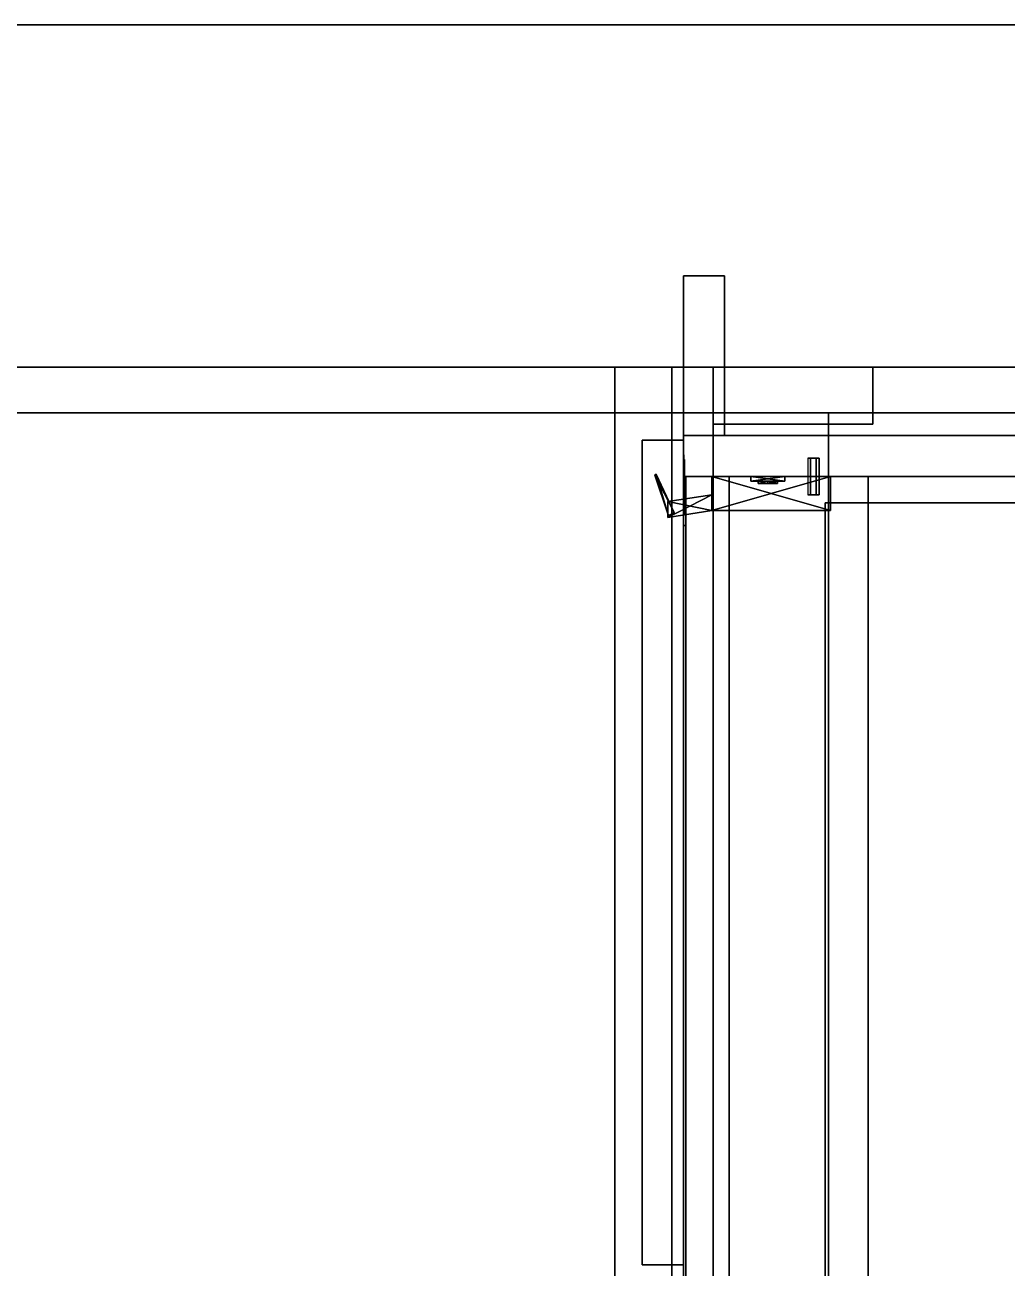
# Model space of a CAD drawing. Extents: x -150 to 6983, y -150 to 6527.
# Drawn here: x 5905 to 6336, y 5982 to 6527 of the extents above; entities that cross this region are included whole.
import ezdxf

# ---------------------------------------------------------------- set-up
doc = ezdxf.new("R2010")
doc.units = 0
for name, color, linetype in [('LAYER0', 7, 'CONTINUOUS'), ('LAYER130', 7, 'CONTINUOUS'), ('LAYER139', 45, 'CONTINUOUS'), ('LAYER142', 7, 'CONTINUOUS'), ('LAYER144', 7, 'CONTINUOUS'), ('LAYER145', 254, 'CONTINUOUS'), ('LAYER154', 28, 'CONTINUOUS'), ('LAYER155', 253, 'CONTINUOUS'), ('LAYER156', 45, 'CONTINUOUS'), ('LAYER157', 28, 'CONTINUOUS'), ('LAYER158', 253, 'CONTINUOUS'), ('LAYER159', 45, 'CONTINUOUS'), ('LAYER166', 7, 'CONTINUOUS'), ('LAYER167', 7, 'CONTINUOUS'), ('LAYER168', 19, 'CONTINUOUS'), ('LAYER169', 19, 'CONTINUOUS'), ('LAYER170', 28, 'CONTINUOUS'), ('LAYER171', 7, 'CONTINUOUS'), ('LAYER177', 45, 'CONTINUOUS')]:
    doc.layers.add(name, color=color, linetype=linetype)

msp = doc.modelspace()

# ---------------------------------------------------------------- linework, layer by layer
at = {"layer": 'LAYER0', "invisible_edges": 1}
for points in [[(6983, 6527, -5), (-150, -150, -5), (-150, 6527, -5), (6983, 6527, -5)], [(-150, -150, -5), (6983, 6527, -5), (6983, -150, -5), (-150, -150, -5)], [(-150, 6527), (6983, 6527, -5), (-150, 6527, -5), (-150, 6527)], [(6983, 6527, -5), (-150, 6527), (6983, 6527), (6983, 6527, -5)], [(6983, -150), (-150, 6527), (-150, -150), (6983, -150)], [(-150, 6527), (6983, -150), (6983, 6527), (-150, 6527)]]:
    msp.add_3dface(points, dxfattribs=at)
at = {"layer": 'LAYER130', "invisible_edges": 1}
for points in [[(6771, 5635, 151), (6194, 6329, 151), (6771, 6329, 151), (6771, 5635, 151)], [(6194, 6329, 151), (6771, 5635, 151), (6194, 5635, 151), (6194, 6329, 151)], [(6771, 6329, 169), (6194, 6329, 151), (6194, 6329, 169), (6771, 6329, 169)], [(6194, 6329, 151), (6771, 6329, 169), (6771, 6329, 151), (6194, 6329, 151)], [(6194, 5635, 169), (6194, 6329, 151), (6194, 5635, 151), (6194, 5635, 169)], [(6194, 6329, 151), (6194, 5635, 169), (6194, 6329, 169), (6194, 6329, 151)], [(6194, 5635, 169), (6771, 6329, 169), (6194, 6329, 169), (6194, 5635, 169)], [(6771, 6329, 169), (6194, 5635, 169), (6771, 5635, 169), (6771, 6329, 169)]]:
    msp.add_3dface(points, dxfattribs=at)
at = {"layer": 'LAYER139', "invisible_edges": 1}
for points in [[(6771, 6347, 150), (6194, 6329, 150), (6194, 6347, 150), (6771, 6347, 150)], [(6194, 6329, 150), (6771, 6347, 150), (6771, 6329, 150), (6194, 6329, 150)], [(6194, 6347, 874), (6194, 6329, 150), (6194, 6329, 874), (6194, 6347, 874)], [(6194, 6329, 150), (6194, 6347, 874), (6194, 6347, 150), (6194, 6329, 150)], [(6771, 6329, 874), (6194, 6347, 874), (6194, 6329, 874), (6771, 6329, 874)], [(6194, 6347, 874), (6771, 6329, 874), (6771, 6347, 874), (6194, 6347, 874)], [(6194, 6347, 874), (6771, 6347, 150), (6194, 6347, 150), (6194, 6347, 874)], [(6771, 6347, 150), (6194, 6347, 874), (6771, 6347, 874), (6771, 6347, 150)], [(6771, 6329, 874), (6194, 6329, 150), (6771, 6329, 150), (6771, 6329, 874)], [(6194, 6329, 150), (6771, 6329, 874), (6194, 6329, 874), (6194, 6329, 150)]]:
    msp.add_3dface(points, dxfattribs=at)
at = {"layer": 'LAYER142', "invisible_edges": 1}
for points in [[(6275, 5635, 855.5), (6195, 6329, 855.5), (6275, 6329, 855.5), (6275, 5635, 855.5)], [(6195, 6329, 855.5), (6275, 5635, 855.5), (6195, 5635, 855.5), (6195, 6329, 855.5)], [(6275, 6329, 873.5), (6195, 6329, 855.5), (6195, 6329, 873.5), (6275, 6329, 873.5)], [(6195, 6329, 855.5), (6275, 6329, 873.5), (6275, 6329, 855.5), (6195, 6329, 855.5)], [(6195, 5635, 873.5), (6195, 6329, 855.5), (6195, 5635, 855.5), (6195, 5635, 873.5)], [(6195, 6329, 855.5), (6195, 5635, 873.5), (6195, 6329, 873.5), (6195, 6329, 855.5)], [(6195, 5635, 873.5), (6275, 6329, 873.5), (6195, 6329, 873.5), (6195, 5635, 873.5)], [(6275, 6329, 873.5), (6195, 5635, 873.5), (6275, 5635, 873.5), (6275, 6329, 873.5)], [(6275, 6329, 873.5), (6275, 5635, 855.5), (6275, 6329, 855.5), (6275, 6329, 873.5)], [(6275, 5635, 855.5), (6275, 6329, 873.5), (6275, 5635, 873.5), (6275, 5635, 855.5)]]:
    msp.add_3dface(points, dxfattribs=at)
at = {"layer": 'LAYER144', "invisible_edges": 1}
for points in [[(6746.4, 5635, 503), (6214, 6329, 503), (6746.4, 6329, 503), (6746.4, 5635, 503)], [(6214, 6329, 503), (6746.4, 5635, 503), (6214, 5635, 503), (6214, 6329, 503)], [(6746.4, 6329, 521), (6214, 6329, 503), (6214, 6329, 521), (6746.4, 6329, 521)], [(6214, 6329, 503), (6746.4, 6329, 521), (6746.4, 6329, 503), (6214, 6329, 503)], [(6214, 5635, 521), (6214, 6329, 503), (6214, 5635, 503), (6214, 5635, 521)], [(6214, 6329, 503), (6214, 5635, 521), (6214, 6329, 521), (6214, 6329, 503)], [(6214, 5635, 521), (6746.4, 6329, 521), (6214, 6329, 521), (6214, 5635, 521)], [(6746.4, 6329, 521), (6214, 5635, 521), (6746.4, 5635, 521), (6746.4, 6329, 521)]]:
    msp.add_3dface(points, dxfattribs=at)
at = {"layer": 'LAYER145'}
for points in [[(6248.5, 6337, 500.5), (6253.5, 6337, 500.5), (6252.25, 6337, 502.665), (6249.75, 6337, 502.665)], [(6248.5, 6337, 500.5), (6249.75, 6337, 498.335), (6252.25, 6337, 498.335), (6253.5, 6337, 500.5)], [(6254, 6329.05, 500.5), (6248, 6329.05, 500.5), (6249.5, 6329.05, 503.098), (6252.5, 6329.05, 503.098)], [(6254, 6329.05, 500.5), (6248, 6329.05, 500.5), (6249.5, 6329.05, 497.902), (6252.5, 6329.05, 497.902)], [(6254, 6328.95, 500.5), (6248, 6328.95, 500.5), (6249.5, 6328.95, 503.098), (6252.5, 6328.95, 503.098)], [(6254, 6328.95, 500.5), (6248, 6328.95, 500.5), (6249.5, 6328.95, 497.902), (6252.5, 6328.95, 497.902)], [(6248.5, 6321, 500.5), (6253.5, 6321, 500.5), (6252.25, 6321, 502.665), (6249.75, 6321, 502.665)], [(6248.5, 6321, 500.5), (6249.75, 6321, 498.335), (6252.25, 6321, 498.335), (6253.5, 6321, 500.5)]]:
    msp.add_3dface(points, dxfattribs=at)
at = {"layer": 'LAYER154'}
for points, invisible_edges in [([(6194.25, 6337.51, 248.025), (6194.25, 6338.5, 253), (6194.25, 6336.5, 253), (6194.25, 6336.5, 247.5)], 10), ([(6194.25, 6338.5, 253), (6194.25, 6337.51, 257.975), (6194.25, 6336.5, 258.5), (6194.25, 6336.5, 253)], 10), ([(6194.25, 6334.692, 243.808), (6194.25, 6337.51, 248.025), (6194.25, 6336.5, 247.5), (6194.25, 6333, 247.5)], 10), ([(6194.25, 6337.51, 257.975), (6194.25, 6334.692, 262.192), (6194.25, 6333, 258.5), (6194.25, 6336.5, 258.5)], 10), ([(6194.25, 6330.475, 240.99), (6194.25, 6334.692, 243.808), (6194.25, 6333, 247.5), (6194.25, 6329.5, 247.5)], 10), ([(6194.25, 6334.692, 262.192), (6194.25, 6330.475, 265.01), (6194.25, 6329.5, 258.5), (6194.25, 6333, 258.5)], 10), ([(6194.5, 6336.5, 258.5), (6194.5, 6336.5, 247.5), (6194.5, 6329.5, 247.5), (6194.5, 6329.709, 258.317)], 4), ([(6194.25, 6325.5, 240), (6194.25, 6330.475, 240.99), (6194.25, 6329.5, 247.5), (6194.25, 6325.5, 244)], 2), ([(6194.25, 6330.475, 265.01), (6194.25, 6325.5, 266), (6194.25, 6325.5, 262), (6194.25, 6329.5, 258.5)], 8), ([(6194.5, 6329.709, 258.317), (6194.5, 6329.5, 247.5), (6194.5, 6325.5, 244), (6194.5, 6325.5, 262)], 5), ([(6194.5, 6325.5, 262), (6194.5, 6325.5, 244), (6194.5, 6312.5, 244), (6194.5, 6312.5, 262)], 1), ([(6195, 6307.5, 232), (6195, 6312.5, 244), (6195, 6325.5, 244), (6195, 6325.5, 232)], 1), ([(6195, 6307.5, 274), (6195, 6312.5, 262), (6195, 6325.5, 262), (6195, 6325.5, 274)], 1), ([(6195, 6307.5, 274), (6195, 6307.5, 232), (6195, 6312.5, 244), (6195, 6312.5, 262)], 10)]:
    msp.add_3dface(points, dxfattribs=dict(at, invisible_edges=invisible_edges))
for points in [[(6194, 6325.5, 244), (6194, 6325.5, 232), (6194, 6325.5, 244)], [(6194, 6325.5, 262), (6194, 6325.5, 274), (6194, 6325.5, 262)], [(6195, 6312.5, 244), (6194, 6312.5, 244), (6194, 6325.5, 244), (6195, 6325.5, 244)], [(6195, 6325.5, 244), (6194, 6325.5, 244), (6194, 6325.5, 232), (6195, 6325.5, 232)], [(6195, 6325.5, 232), (6194, 6325.5, 232), (6194, 6307.5, 232), (6195, 6307.5, 232)], [(6195, 6312.5, 262), (6194, 6312.5, 262), (6194, 6325.5, 262), (6195, 6325.5, 262)], [(6195, 6325.5, 262), (6194, 6325.5, 262), (6194, 6325.5, 274), (6195, 6325.5, 274)], [(6195, 6325.5, 274), (6194, 6325.5, 274), (6194, 6307.5, 274), (6195, 6307.5, 274)], [(6194, 6307.5, 232), (6194, 6325.5, 232), (6194, 6325.5, 274), (6194, 6307.5, 274)], [(6195, 6307.5, 232), (6195, 6325.5, 232), (6195, 6325.5, 232), (6195, 6307.5, 232)], [(6195, 6307.5, 274), (6195, 6325.5, 274), (6195, 6325.5, 274), (6195, 6307.5, 274)], [(6194, 6312.5, 244), (6194, 6312.5, 262), (6194, 6312.5, 244)], [(6195, 6312.5, 244), (6194, 6312.5, 244), (6194, 6312.5, 262), (6195, 6312.5, 262)], [(6195, 6307.5, 274), (6194, 6307.5, 274), (6195, 6307.5, 274)], [(6194, 6307.5, 232), (6194, 6307.5, 274), (6195, 6307.5, 274), (6195, 6307.5, 232)]]:
    msp.add_3dface(points, dxfattribs=at)
at = {"layer": 'LAYER155'}
for points in [[(6189.925, 6313.308, 247.348), (6181.5, 6329.591, 247.348), (6182.077, 6330.082, 247.348), (6189.925, 6313.308, 247.348)], [(6181.5, 6329.591, 258.652), (6187.544, 6311.818, 258.652), (6182.077, 6330.082, 258.652), (6181.5, 6329.591, 258.652)], [(6187.544, 6311.818, 247.348), (6181.5, 6329.591, 247.348), (6189.925, 6313.308, 247.348), (6187.544, 6311.818, 247.348)], [(6187.544, 6311.818, 247.348), (6181.5, 6329.591, 258.652), (6181.5, 6329.591, 247.348), (6187.544, 6311.818, 247.348)], [(6187.544, 6311.818, 258.652), (6181.5, 6329.591, 258.652), (6187.544, 6311.818, 247.348), (6187.544, 6311.818, 258.652)], [(6182.077, 6330.082, 258.652), (6187.544, 6311.818, 258.652), (6189.925, 6313.308, 258.652), (6182.077, 6330.082, 258.652)], [(6258.5, 6329, 246.217), (6206.5, 6314.079, 246.217), (6206.5, 6329, 246.217), (6258.5, 6329, 246.217)], [(6258.5, 6314.079, 246.217), (6206.5, 6314.079, 246.217), (6258.5, 6329, 246.217), (6258.5, 6314.079, 246.217)], [(6206.5, 6329, 259.783), (6258.5, 6314.079, 259.783), (6258.5, 6329, 259.783), (6206.5, 6329, 259.783)], [(6206.5, 6314.079, 259.783), (6258.5, 6314.079, 259.783), (6206.5, 6329, 259.783), (6206.5, 6314.079, 259.783)], [(6238.5, 6329, 279), (6223.5, 6329, 279), (6223.5, 6327.01, 279), (6238.5, 6329, 279)], [(6238.5, 6327.01, 279), (6238.5, 6329, 279), (6223.5, 6327.01, 279), (6238.5, 6327.01, 279)], [(6223.5, 6329, 227), (6238.5, 6329, 227), (6238.5, 6327.01, 227), (6223.5, 6329, 227)], [(6223.5, 6327.01, 227), (6223.5, 6329, 227), (6238.5, 6327.01, 227), (6223.5, 6327.01, 227)], [(6223.5, 6327.01, 279), (6223.5, 6329, 279), (6223.5, 6329, 227), (6223.5, 6327.01, 279)], [(6223.5, 6327.01, 227), (6223.5, 6327.01, 279), (6223.5, 6329, 227), (6223.5, 6327.01, 227)], [(6238.5, 6329, 227), (6238.5, 6329, 279), (6238.5, 6327.01, 279), (6238.5, 6329, 227)], [(6238.5, 6327.01, 227), (6238.5, 6329, 227), (6238.5, 6327.01, 279), (6238.5, 6327.01, 227)], [(6258.5, 6329, 259.783), (6258.5, 6314.079, 246.217), (6258.5, 6329, 246.217), (6258.5, 6329, 259.783)], [(6258.5, 6314.079, 259.783), (6258.5, 6314.079, 246.217), (6258.5, 6329, 259.783), (6258.5, 6314.079, 259.783)], [(6238.5, 6327.01, 279), (6223.5, 6327.01, 279), (6223.5, 6327.01, 227), (6238.5, 6327.01, 279)], [(6238.5, 6327.01, 227), (6238.5, 6327.01, 279), (6223.5, 6327.01, 227), (6238.5, 6327.01, 227)], [(6226.757, 6327.01, 271.087), (6231, 6326.016, 266.291), (6226.757, 6326.016, 271.087), (6226.757, 6327.01, 271.087)], [(6231, 6327.01, 266.291), (6231, 6326.016, 266.291), (6226.757, 6327.01, 271.087), (6231, 6327.01, 266.291)], [(6226.757, 6327.01, 271.087), (6231, 6327.01, 266.291), (6231, 6327.01, 275.883), (6226.757, 6327.01, 271.087)], [(6226.757, 6327.01, 271.087), (6231, 6326.016, 275.883), (6231, 6327.01, 275.883), (6226.757, 6327.01, 271.087)], [(6226.757, 6326.016, 271.087), (6231, 6326.016, 275.883), (6226.757, 6327.01, 271.087), (6226.757, 6326.016, 271.087)], [(6226.757, 6327.01, 234.913), (6231, 6326.016, 230.117), (6226.757, 6326.016, 234.913), (6226.757, 6327.01, 234.913)], [(6231, 6327.01, 230.117), (6231, 6326.016, 230.117), (6226.757, 6327.01, 234.913), (6231, 6327.01, 230.117)], [(6226.757, 6327.01, 234.913), (6231, 6327.01, 230.117), (6231, 6327.01, 239.709), (6226.757, 6327.01, 234.913)], [(6226.757, 6327.01, 234.913), (6231, 6326.016, 239.709), (6231, 6327.01, 239.709), (6226.757, 6327.01, 234.913)], [(6226.757, 6326.016, 234.913), (6231, 6326.016, 239.709), (6226.757, 6327.01, 234.913), (6226.757, 6326.016, 234.913)], [(6226.757, 6326.016, 271.087), (6235.243, 6326.016, 271.087), (6231, 6326.016, 275.883), (6226.757, 6326.016, 271.087)], [(6231, 6326.016, 266.291), (6235.243, 6326.016, 271.087), (6226.757, 6326.016, 271.087), (6231, 6326.016, 266.291)], [(6226.757, 6326.016, 234.913), (6235.243, 6326.016, 234.913), (6231, 6326.016, 239.709), (6226.757, 6326.016, 234.913)], [(6231, 6326.016, 230.117), (6235.243, 6326.016, 234.913), (6226.757, 6326.016, 234.913), (6231, 6326.016, 230.117)], [(6231, 6327.01, 266.291), (6235.243, 6326.016, 271.087), (6231, 6326.016, 266.291), (6231, 6327.01, 266.291)], [(6235.243, 6327.01, 271.087), (6235.243, 6326.016, 271.087), (6231, 6327.01, 266.291), (6235.243, 6327.01, 271.087)], [(6235.243, 6327.01, 271.087), (6231, 6326.016, 275.883), (6235.243, 6326.016, 271.087), (6235.243, 6327.01, 271.087)], [(6231, 6327.01, 275.883), (6231, 6326.016, 275.883), (6235.243, 6327.01, 271.087), (6231, 6327.01, 275.883)], [(6231, 6327.01, 266.291), (6235.243, 6327.01, 271.087), (6231, 6327.01, 275.883), (6231, 6327.01, 266.291)], [(6231, 6327.01, 230.117), (6235.243, 6326.016, 234.913), (6231, 6326.016, 230.117), (6231, 6327.01, 230.117)], [(6235.243, 6327.01, 234.913), (6235.243, 6326.016, 234.913), (6231, 6327.01, 230.117), (6235.243, 6327.01, 234.913)], [(6235.243, 6327.01, 234.913), (6231, 6326.016, 239.709), (6235.243, 6326.016, 234.913), (6235.243, 6327.01, 234.913)], [(6231, 6327.01, 239.709), (6231, 6326.016, 239.709), (6235.243, 6327.01, 234.913), (6231, 6327.01, 239.709)], [(6231, 6327.01, 230.117), (6235.243, 6327.01, 234.913), (6231, 6327.01, 239.709), (6231, 6327.01, 230.117)], [(6206.5, 6321.042, 246.217), (6187.135, 6311.094, 246.217), (6187.135, 6318.058, 246.217), (6206.5, 6321.042, 246.217)], [(6206.5, 6314.079, 246.217), (6187.135, 6311.094, 246.217), (6206.5, 6321.042, 246.217), (6206.5, 6314.079, 246.217)], [(6187.135, 6318.058, 259.783), (6206.5, 6314.079, 259.783), (6206.5, 6321.042, 259.783), (6187.135, 6318.058, 259.783)], [(6187.135, 6311.094, 259.783), (6206.5, 6314.079, 259.783), (6187.135, 6318.058, 259.783), (6187.135, 6311.094, 259.783)], [(6206.5, 6314.079, 246.217), (6187.135, 6311.094, 259.783), (6187.135, 6311.094, 246.217), (6206.5, 6314.079, 246.217)], [(6206.5, 6314.079, 259.783), (6187.135, 6311.094, 259.783), (6206.5, 6314.079, 246.217), (6206.5, 6314.079, 259.783)], [(6258.5, 6314.079, 246.217), (6206.5, 6314.079, 259.783), (6206.5, 6314.079, 246.217), (6258.5, 6314.079, 246.217)], [(6258.5, 6314.079, 259.783), (6206.5, 6314.079, 259.783), (6258.5, 6314.079, 246.217), (6258.5, 6314.079, 259.783)]]:
    msp.add_3dface(points, dxfattribs=at)
at = {"layer": 'LAYER156', "invisible_edges": 1}
for points in [[(6194, 5983.5, 153), (6176, 6345, 153), (6194, 6345, 153), (6194, 5983.5, 153)], [(6176, 6345, 153), (6194, 5983.5, 153), (6176, 5983.5, 153), (6176, 6345, 153)], [(6176, 6345, 153), (6194, 6345, 871), (6194, 6345, 153), (6176, 6345, 153)], [(6194, 6345, 871), (6176, 6345, 153), (6176, 6345, 871), (6194, 6345, 871)], [(6176, 5983.5, 871), (6194, 6345, 871), (6176, 6345, 871), (6176, 5983.5, 871)], [(6194, 6345, 871), (6176, 5983.5, 871), (6194, 5983.5, 871), (6194, 6345, 871)], [(6176, 6345, 153), (6176, 5983.5, 871), (6176, 6345, 871), (6176, 6345, 153)], [(6176, 5983.5, 871), (6176, 6345, 153), (6176, 5983.5, 153), (6176, 5983.5, 871)], [(6194, 5983.5, 153), (6194, 6345, 871), (6194, 5983.5, 871), (6194, 5983.5, 153)], [(6194, 6345, 871), (6194, 5983.5, 153), (6194, 6345, 153), (6194, 6345, 871)], [(6176, 5983.5, 871), (6194, 5983.5, 153), (6194, 5983.5, 871), (6176, 5983.5, 871)], [(6194, 5983.5, 153), (6176, 5983.5, 871), (6176, 5983.5, 153), (6194, 5983.5, 153)]]:
    msp.add_3dface(points, dxfattribs=at)
at = {"layer": 'LAYER157'}
for points, invisible_edges in [([(6194.25, 6337.51, 766.025), (6194.25, 6338.5, 771), (6194.25, 6336.5, 771), (6194.25, 6336.5, 765.5)], 10), ([(6194.25, 6338.5, 771), (6194.25, 6337.51, 775.975), (6194.25, 6336.5, 776.5), (6194.25, 6336.5, 771)], 10), ([(6194.25, 6334.692, 761.808), (6194.25, 6337.51, 766.025), (6194.25, 6336.5, 765.5), (6194.25, 6333, 765.5)], 10), ([(6194.25, 6337.51, 775.975), (6194.25, 6334.692, 780.192), (6194.25, 6333, 776.5), (6194.25, 6336.5, 776.5)], 10), ([(6194.25, 6330.475, 758.99), (6194.25, 6334.692, 761.808), (6194.25, 6333, 765.5), (6194.25, 6329.5, 765.5)], 10), ([(6194.25, 6334.692, 780.192), (6194.25, 6330.475, 783.01), (6194.25, 6329.5, 776.5), (6194.25, 6333, 776.5)], 10), ([(6194.5, 6336.5, 776.5), (6194.5, 6336.5, 765.5), (6194.5, 6329.5, 765.5), (6194.5, 6329.709, 776.317)], 4), ([(6194.25, 6325.5, 758), (6194.25, 6330.475, 758.99), (6194.25, 6329.5, 765.5), (6194.25, 6325.5, 762)], 2), ([(6194.25, 6330.475, 783.01), (6194.25, 6325.5, 784), (6194.25, 6325.5, 780), (6194.25, 6329.5, 776.5)], 8), ([(6194.5, 6329.709, 776.317), (6194.5, 6329.5, 765.5), (6194.5, 6325.5, 762), (6194.5, 6325.5, 780)], 5), ([(6194.5, 6325.5, 780), (6194.5, 6325.5, 762), (6194.5, 6312.5, 762), (6194.5, 6312.5, 780)], 1), ([(6195, 6307.5, 750), (6195, 6312.5, 762), (6195, 6325.5, 762), (6195, 6325.5, 750)], 1), ([(6195, 6307.5, 792), (6195, 6312.5, 780), (6195, 6325.5, 780), (6195, 6325.5, 792)], 1), ([(6195, 6307.5, 792), (6195, 6307.5, 750), (6195, 6312.5, 762), (6195, 6312.5, 780)], 10)]:
    msp.add_3dface(points, dxfattribs=dict(at, invisible_edges=invisible_edges))
for points in [[(6194, 6325.5, 762), (6194, 6325.5, 750), (6194, 6325.5, 762)], [(6194, 6325.5, 780), (6194, 6325.5, 792), (6194, 6325.5, 780)], [(6195, 6312.5, 762), (6194, 6312.5, 762), (6194, 6325.5, 762), (6195, 6325.5, 762)], [(6195, 6325.5, 762), (6194, 6325.5, 762), (6194, 6325.5, 750), (6195, 6325.5, 750)], [(6195, 6325.5, 750), (6194, 6325.5, 750), (6194, 6307.5, 750), (6195, 6307.5, 750)], [(6195, 6312.5, 780), (6194, 6312.5, 780), (6194, 6325.5, 780), (6195, 6325.5, 780)], [(6195, 6325.5, 780), (6194, 6325.5, 780), (6194, 6325.5, 792), (6195, 6325.5, 792)], [(6195, 6325.5, 792), (6194, 6325.5, 792), (6194, 6307.5, 792), (6195, 6307.5, 792)], [(6194, 6307.5, 750), (6194, 6325.5, 750), (6194, 6325.5, 792), (6194, 6307.5, 792)], [(6195, 6307.5, 750), (6195, 6325.5, 750), (6195, 6325.5, 750), (6195, 6307.5, 750)], [(6195, 6307.5, 792), (6195, 6325.5, 792), (6195, 6325.5, 792), (6195, 6307.5, 792)], [(6194, 6312.5, 762), (6194, 6312.5, 780), (6194, 6312.5, 762)], [(6195, 6312.5, 762), (6194, 6312.5, 762), (6194, 6312.5, 780), (6195, 6312.5, 780)], [(6195, 6307.5, 792), (6194, 6307.5, 792), (6195, 6307.5, 792)], [(6194, 6307.5, 750), (6194, 6307.5, 792), (6195, 6307.5, 792), (6195, 6307.5, 750)]]:
    msp.add_3dface(points, dxfattribs=at)
at = {"layer": 'LAYER158'}
for points in [[(6189.925, 6313.308, 765.348), (6181.5, 6329.591, 765.348), (6182.077, 6330.082, 765.348), (6189.925, 6313.308, 765.348)], [(6181.5, 6329.591, 776.652), (6187.544, 6311.818, 776.652), (6182.077, 6330.082, 776.652), (6181.5, 6329.591, 776.652)], [(6187.544, 6311.818, 765.348), (6181.5, 6329.591, 765.348), (6189.925, 6313.308, 765.348), (6187.544, 6311.818, 765.348)], [(6187.544, 6311.818, 765.348), (6181.5, 6329.591, 776.652), (6181.5, 6329.591, 765.348), (6187.544, 6311.818, 765.348)], [(6187.544, 6311.818, 776.652), (6181.5, 6329.591, 776.652), (6187.544, 6311.818, 765.348), (6187.544, 6311.818, 776.652)], [(6182.077, 6330.082, 776.652), (6187.544, 6311.818, 776.652), (6189.925, 6313.308, 776.652), (6182.077, 6330.082, 776.652)], [(6258.5, 6329, 764.217), (6206.5, 6314.079, 764.217), (6206.5, 6329, 764.217), (6258.5, 6329, 764.217)], [(6258.5, 6314.079, 764.217), (6206.5, 6314.079, 764.217), (6258.5, 6329, 764.217), (6258.5, 6314.079, 764.217)], [(6206.5, 6329, 777.783), (6258.5, 6314.079, 777.783), (6258.5, 6329, 777.783), (6206.5, 6329, 777.783)], [(6206.5, 6314.079, 777.783), (6258.5, 6314.079, 777.783), (6206.5, 6329, 777.783), (6206.5, 6314.079, 777.783)], [(6238.5, 6329, 797), (6223.5, 6329, 797), (6223.5, 6327.01, 797), (6238.5, 6329, 797)], [(6238.5, 6327.01, 797), (6238.5, 6329, 797), (6223.5, 6327.01, 797), (6238.5, 6327.01, 797)], [(6223.5, 6329, 745), (6238.5, 6329, 745), (6238.5, 6327.01, 745), (6223.5, 6329, 745)], [(6223.5, 6327.01, 745), (6223.5, 6329, 745), (6238.5, 6327.01, 745), (6223.5, 6327.01, 745)], [(6223.5, 6327.01, 797), (6223.5, 6329, 797), (6223.5, 6329, 745), (6223.5, 6327.01, 797)], [(6223.5, 6327.01, 745), (6223.5, 6327.01, 797), (6223.5, 6329, 745), (6223.5, 6327.01, 745)], [(6238.5, 6329, 745), (6238.5, 6329, 797), (6238.5, 6327.01, 797), (6238.5, 6329, 745)], [(6238.5, 6327.01, 745), (6238.5, 6329, 745), (6238.5, 6327.01, 797), (6238.5, 6327.01, 745)], [(6258.5, 6329, 777.783), (6258.5, 6314.079, 764.217), (6258.5, 6329, 764.217), (6258.5, 6329, 777.783)], [(6258.5, 6314.079, 777.783), (6258.5, 6314.079, 764.217), (6258.5, 6329, 777.783), (6258.5, 6314.079, 777.783)], [(6238.5, 6327.01, 797), (6223.5, 6327.01, 797), (6223.5, 6327.01, 745), (6238.5, 6327.01, 797)], [(6238.5, 6327.01, 745), (6238.5, 6327.01, 797), (6223.5, 6327.01, 745), (6238.5, 6327.01, 745)], [(6226.757, 6327.01, 789.087), (6231, 6326.016, 784.291), (6226.757, 6326.016, 789.087), (6226.757, 6327.01, 789.087)], [(6231, 6327.01, 784.291), (6231, 6326.016, 784.291), (6226.757, 6327.01, 789.087), (6231, 6327.01, 784.291)], [(6226.757, 6327.01, 789.087), (6231, 6327.01, 784.291), (6231, 6327.01, 793.883), (6226.757, 6327.01, 789.087)], [(6226.757, 6327.01, 789.087), (6231, 6326.016, 793.883), (6231, 6327.01, 793.883), (6226.757, 6327.01, 789.087)], [(6226.757, 6326.016, 789.087), (6231, 6326.016, 793.883), (6226.757, 6327.01, 789.087), (6226.757, 6326.016, 789.087)], [(6226.757, 6327.01, 752.913), (6231, 6326.016, 748.117), (6226.757, 6326.016, 752.913), (6226.757, 6327.01, 752.913)], [(6231, 6327.01, 748.117), (6231, 6326.016, 748.117), (6226.757, 6327.01, 752.913), (6231, 6327.01, 748.117)], [(6226.757, 6327.01, 752.913), (6231, 6327.01, 748.117), (6231, 6327.01, 757.709), (6226.757, 6327.01, 752.913)], [(6226.757, 6327.01, 752.913), (6231, 6326.016, 757.709), (6231, 6327.01, 757.709), (6226.757, 6327.01, 752.913)], [(6226.757, 6326.016, 752.913), (6231, 6326.016, 757.709), (6226.757, 6327.01, 752.913), (6226.757, 6326.016, 752.913)], [(6226.757, 6326.016, 789.087), (6235.243, 6326.016, 789.087), (6231, 6326.016, 793.883), (6226.757, 6326.016, 789.087)], [(6231, 6326.016, 784.291), (6235.243, 6326.016, 789.087), (6226.757, 6326.016, 789.087), (6231, 6326.016, 784.291)], [(6226.757, 6326.016, 752.913), (6235.243, 6326.016, 752.913), (6231, 6326.016, 757.709), (6226.757, 6326.016, 752.913)], [(6231, 6326.016, 748.117), (6235.243, 6326.016, 752.913), (6226.757, 6326.016, 752.913), (6231, 6326.016, 748.117)], [(6231, 6327.01, 784.291), (6235.243, 6326.016, 789.087), (6231, 6326.016, 784.291), (6231, 6327.01, 784.291)], [(6235.243, 6327.01, 789.087), (6235.243, 6326.016, 789.087), (6231, 6327.01, 784.291), (6235.243, 6327.01, 789.087)], [(6235.243, 6327.01, 789.087), (6231, 6326.016, 793.883), (6235.243, 6326.016, 789.087), (6235.243, 6327.01, 789.087)], [(6231, 6327.01, 793.883), (6231, 6326.016, 793.883), (6235.243, 6327.01, 789.087), (6231, 6327.01, 793.883)], [(6231, 6327.01, 784.291), (6235.243, 6327.01, 789.087), (6231, 6327.01, 793.883), (6231, 6327.01, 784.291)], [(6231, 6327.01, 748.117), (6235.243, 6326.016, 752.913), (6231, 6326.016, 748.117), (6231, 6327.01, 748.117)], [(6235.243, 6327.01, 752.913), (6235.243, 6326.016, 752.913), (6231, 6327.01, 748.117), (6235.243, 6327.01, 752.913)], [(6235.243, 6327.01, 752.913), (6231, 6326.016, 757.709), (6235.243, 6326.016, 752.913), (6235.243, 6327.01, 752.913)], [(6231, 6327.01, 757.709), (6231, 6326.016, 757.709), (6235.243, 6327.01, 752.913), (6231, 6327.01, 757.709)], [(6231, 6327.01, 748.117), (6235.243, 6327.01, 752.913), (6231, 6327.01, 757.709), (6231, 6327.01, 748.117)], [(6206.5, 6321.042, 764.217), (6187.135, 6311.094, 764.217), (6187.135, 6318.058, 764.217), (6206.5, 6321.042, 764.217)], [(6206.5, 6314.079, 764.217), (6187.135, 6311.094, 764.217), (6206.5, 6321.042, 764.217), (6206.5, 6314.079, 764.217)], [(6187.135, 6318.058, 777.783), (6206.5, 6314.079, 777.783), (6206.5, 6321.042, 777.783), (6187.135, 6318.058, 777.783)], [(6187.135, 6311.094, 777.783), (6206.5, 6314.079, 777.783), (6187.135, 6318.058, 777.783), (6187.135, 6311.094, 777.783)], [(6206.5, 6314.079, 764.217), (6187.135, 6311.094, 777.783), (6187.135, 6311.094, 764.217), (6206.5, 6314.079, 764.217)], [(6206.5, 6314.079, 777.783), (6187.135, 6311.094, 777.783), (6206.5, 6314.079, 764.217), (6206.5, 6314.079, 777.783)], [(6258.5, 6314.079, 764.217), (6206.5, 6314.079, 777.783), (6206.5, 6314.079, 764.217), (6258.5, 6314.079, 764.217)], [(6258.5, 6314.079, 777.783), (6206.5, 6314.079, 777.783), (6258.5, 6314.079, 764.217), (6258.5, 6314.079, 777.783)]]:
    msp.add_3dface(points, dxfattribs=at)
at = {"layer": 'LAYER159', "invisible_edges": 1}
for points in [[(6189, 5705, 2407), (6189, 6377, 1550), (6189, 5705, 1550), (6189, 5705, 2407)], [(6189, 6377, 1550), (6189, 5705, 2407), (6189, 6377, 2407), (6189, 6377, 1550)], [(6207, 5705, 1550), (6189, 6377, 1550), (6207, 6377, 1550), (6207, 5705, 1550)], [(6189, 6377, 1550), (6207, 5705, 1550), (6189, 5705, 1550), (6189, 6377, 1550)], [(6207, 6377, 2407), (6189, 6377, 1550), (6189, 6377, 2407), (6207, 6377, 2407)], [(6189, 6377, 1550), (6207, 6377, 2407), (6207, 6377, 1550), (6189, 6377, 1550)], [(6189, 5705, 2407), (6207, 6377, 2407), (6189, 6377, 2407), (6189, 5705, 2407)], [(6207, 6377, 2407), (6189, 5705, 2407), (6207, 5705, 2407), (6207, 6377, 2407)], [(6207, 6377, 2407), (6207, 5705, 1550), (6207, 6377, 1550), (6207, 6377, 2407)], [(6207, 5705, 1550), (6207, 6377, 2407), (6207, 5705, 2407), (6207, 5705, 1550)]]:
    msp.add_3dface(points, dxfattribs=at)
at = {"layer": 'LAYER166'}
for points, invisible_edges in [([(6921, 6527), (4224, 6377), (4074, 6527), (6921, 6527)], 1), ([(6921, 6527, 2407), (5987, 6527, 2186), (4074, 6527, 2407), (6921, 6527, 2407)], 3), ([(6921, 6527), (4074, 6527, 694), (5987, 6527, 694), (6921, 6527)], 5), ([(4074, 6527, 694), (6921, 6527), (4074, 6527), (4074, 6527, 694)], 1), ([(4074, 6527, 2407), (5987, 6527, 2186), (4074, 6527, 2186), (4074, 6527, 2407)], 1), ([(4224, 6377, 2407), (6921, 6527, 2407), (4074, 6527, 2407), (4224, 6377, 2407)], 1), ([(4224, 6377), (6921, 6527), (6771, 6377), (4224, 6377)], 1), ([(6921, 6527, 2407), (4224, 6377, 2407), (6771, 6377, 2407), (6921, 6527, 2407)], 1), ([(6921, 6527, 2407), (5987, 6527, 694), (5987, 6527, 2186), (6921, 6527, 2407)], 5), ([(6921, 6527), (5987, 6527, 694), (6921, 6527, 2407), (6921, 6527)], 3), ([(4224, 6377, 2186), (6771, 6377, 2407), (4224, 6377, 2407), (4224, 6377, 2186)], 1), ([(5987, 6377, 2186), (6771, 6377, 2407), (4224, 6377, 2186), (5987, 6377, 2186)], 3), ([(6771, 6377), (5987, 6377, 694), (4224, 6377), (6771, 6377)], 3), ([(4224, 6377, 694), (4224, 6377), (5987, 6377, 694), (4224, 6377, 694)], 2), ([(5987, 6377, 694), (6771, 6377, 2407), (5987, 6377, 2186), (5987, 6377, 694)], 3), ([(5987, 6377, 694), (6771, 6377), (6771, 6377, 2407), (5987, 6377, 694)], 5)]:
    msp.add_3dface(points, dxfattribs=dict(at, invisible_edges=invisible_edges))
at = {"layer": 'LAYER167', "invisible_edges": 1}
for points in [[(6207, 6377, 2407), (6277, 6377, 1550), (6207, 6377, 1550), (6207, 6377, 2407)], [(6277, 6377, 1550), (6207, 6377, 2407), (6277, 6377, 2407), (6277, 6377, 1550)], [(6207, 6352, 1550), (6277, 6377, 1550), (6277, 6352, 1550), (6207, 6352, 1550)], [(6277, 6377, 1550), (6207, 6352, 1550), (6207, 6377, 1550), (6277, 6377, 1550)], [(6207, 6377, 2407), (6277, 6352, 2407), (6277, 6377, 2407), (6207, 6377, 2407)], [(6277, 6352, 2407), (6207, 6377, 2407), (6207, 6352, 2407), (6277, 6352, 2407)], [(6207, 6352, 1550), (6207, 6377, 2407), (6207, 6377, 1550), (6207, 6352, 1550)], [(6207, 6377, 2407), (6207, 6352, 1550), (6207, 6352, 2407), (6207, 6377, 2407)], [(6277, 6352, 2407), (6277, 6377, 1550), (6277, 6377, 2407), (6277, 6352, 2407)], [(6277, 6377, 1550), (6277, 6352, 2407), (6277, 6352, 1550), (6277, 6377, 1550)], [(6277, 6352, 2407), (6207, 6352, 1550), (6277, 6352, 1550), (6277, 6352, 2407)], [(6207, 6352, 1550), (6277, 6352, 2407), (6207, 6352, 2407), (6207, 6352, 1550)]]:
    msp.add_3dface(points, dxfattribs=at)
at = {"layer": 'LAYER168'}
for points, invisible_edges in [([(6256.1, 6317.49, 874), (6164, 6377, 874), (6771, 6377, 874), (6256.1, 6317.49, 874)], 5), ([(6164, 6377, 874), (6256.1, 6317.49, 874), (6164, 4877, 874), (6164, 6377, 874)], 3), ([(6164, 6377, 912), (6164, 4877, 874), (6164, 4877, 912), (6164, 6377, 912)], 1), ([(6164, 4877, 874), (6164, 6377, 912), (6164, 6377, 874), (6164, 4877, 874)], 1), ([(6164, 6377, 912), (6771, 6377, 874), (6164, 6377, 874), (6164, 6377, 912)], 1), ([(6771, 6377, 874), (6164, 6377, 912), (6771, 6377, 912), (6771, 6377, 874)], 1), ([(6204, 5738, 912), (6164, 6377, 912), (6204, 4917, 912), (6204, 5738, 912)], 3), ([(6256.1, 6317.49, 912), (6164, 6377, 912), (6204, 5738, 912), (6256.1, 6317.49, 912)], 7), ([(6164, 6377, 912), (6256.1, 6317.49, 912), (6771, 6377, 912), (6164, 6377, 912)], 3), ([(6164, 4877, 912), (6204, 4917, 912), (6164, 6377, 912), (6164, 4877, 912)], 3), ([(6256.1, 6317.49, 874), (6771, 6377, 874), (6739.48, 6317.49, 874), (6256.1, 6317.49, 874)], 3), ([(6771, 6377, 912), (6256.1, 6317.49, 912), (6739.48, 6317.49, 912), (6771, 6377, 912)], 5), ([(6256.1, 5801.15, 874), (6164, 4877, 874), (6256.1, 6317.49, 874), (6256.1, 5801.15, 874)], 3), ([(6256.1, 6317.49, 912), (6204, 5738, 912), (6256.1, 5801.15, 912), (6256.1, 6317.49, 912)], 3)]:
    msp.add_3dface(points, dxfattribs=dict(at, invisible_edges=invisible_edges))
at = {"layer": 'LAYER169'}
for points, invisible_edges in [([(6771, 6377, 912), (6164, 6357, 912), (6164, 6377, 912), (6771, 6377, 912)], 1), ([(6164, 6357, 912), (6771, 6377, 912), (6751, 6357, 912), (6164, 6357, 912)], 3), ([(6164, 6377, 963), (6771, 6377, 912), (6164, 6377, 912), (6164, 6377, 963)], 1), ([(6771, 6377, 912), (6164, 6377, 963), (6771, 6377, 963), (6771, 6377, 912)], 1), ([(6164, 6377, 963), (6164, 6357, 912), (6164, 6357, 963), (6164, 6377, 963)], 1), ([(6164, 6357, 912), (6164, 6377, 963), (6164, 6377, 912), (6164, 6357, 912)], 1), ([(6751, 6357, 963), (6164, 6377, 963), (6164, 6357, 963), (6751, 6357, 963)], 1), ([(6164, 6377, 963), (6751, 6357, 963), (6771, 6377, 963), (6164, 6377, 963)], 3), ([(6751, 6357, 963), (6164, 6357, 912), (6751, 6357, 912), (6751, 6357, 963)], 1), ([(6164, 6357, 912), (6751, 6357, 963), (6164, 6357, 963), (6164, 6357, 912)], 1)]:
    msp.add_3dface(points, dxfattribs=dict(at, invisible_edges=invisible_edges))
at = {"layer": 'LAYER170', "invisible_edges": 1}
for points in [[(6741, 5757, 606), (6257.62, 6357, 606), (6741, 6357, 606), (6741, 5757, 606)], [(6257.62, 6357, 606), (6741, 5757, 606), (6257.62, 5757, 606), (6257.62, 6357, 606)], [(6741, 6357, 888), (6257.62, 6357, 606), (6257.62, 6357, 888), (6741, 6357, 888)], [(6257.62, 6357, 606), (6741, 6357, 888), (6741, 6357, 606), (6257.62, 6357, 606)], [(6257.62, 5757, 888), (6257.62, 6357, 606), (6257.62, 5757, 606), (6257.62, 5757, 888)], [(6257.62, 6357, 606), (6257.62, 5757, 888), (6257.62, 6357, 888), (6257.62, 6357, 606)], [(6257.62, 5757, 888), (6741, 6357, 888), (6257.62, 6357, 888), (6257.62, 5757, 888)], [(6741, 6357, 888), (6257.62, 5757, 888), (6741, 5757, 888), (6741, 6357, 888)]]:
    msp.add_3dface(points, dxfattribs=at)
at = {"layer": 'LAYER171'}
for points, invisible_edges in [([(4244, 6357), (4224, 6377), (6771, 6377), (4244, 6357)], 5), ([(4224, 6377, 100), (6771, 6377), (4224, 6377), (4224, 6377, 100)], 1), ([(6771, 6377), (4224, 6377, 100), (6771, 6377, 100), (6771, 6377)], 1), ([(4224, 6377, 100), (4244, 6357, 100), (6771, 6377, 100), (4224, 6377, 100)], 3), ([(4244, 6357), (6771, 6377), (6751, 6357), (4244, 6357)], 3), ([(6771, 6377, 100), (4244, 6357, 100), (6751, 6357, 100), (6771, 6377, 100)], 5), ([(6751, 6357, 100), (4244, 6357), (6751, 6357), (6751, 6357, 100)], 1), ([(4244, 6357), (6751, 6357, 100), (4244, 6357, 100), (4244, 6357)], 1)]:
    msp.add_3dface(points, dxfattribs=dict(at, invisible_edges=invisible_edges))
at = {"layer": 'LAYER177', "invisible_edges": 1}
for points in [[(6194, 6347, 874), (6212, 6417, 874), (6194, 6417, 874), (6194, 6347, 874)], [(6212, 6417, 874), (6194, 6347, 874), (6212, 6347, 874), (6212, 6417, 874)], [(6194, 6417, 150), (6212, 6417, 874), (6212, 6417, 150), (6194, 6417, 150)], [(6212, 6417, 874), (6194, 6417, 150), (6194, 6417, 874), (6212, 6417, 874)], [(6212, 6347, 150), (6194, 6417, 150), (6212, 6417, 150), (6212, 6347, 150)], [(6194, 6417, 150), (6212, 6347, 150), (6194, 6347, 150), (6194, 6417, 150)], [(6194, 6417, 150), (6194, 6347, 874), (6194, 6417, 874), (6194, 6417, 150)], [(6194, 6347, 874), (6194, 6417, 150), (6194, 6347, 150), (6194, 6347, 874)], [(6212, 6347, 150), (6212, 6417, 874), (6212, 6347, 874), (6212, 6347, 150)], [(6212, 6417, 874), (6212, 6347, 150), (6212, 6417, 150), (6212, 6417, 874)], [(6194, 6347, 874), (6212, 6347, 150), (6212, 6347, 874), (6194, 6347, 874)], [(6212, 6347, 150), (6194, 6347, 874), (6194, 6347, 150), (6212, 6347, 150)]]:
    msp.add_3dface(points, dxfattribs=at)

# ---------------------------------------------------------------- meshes
at = {"layer": 'LAYER145'}
mesh = msp.add_polymesh((2, 6), dxfattribs=dict(at, n_close=True))
for k, corner in enumerate([(6248.5, 6321, 500.5), (6249.75, 6321, 502.665), (6252.25, 6321, 502.665), (6253.5, 6321, 500.5), (6252.25, 6321, 498.335), (6249.75, 6321, 498.335), (6248.5, 6337, 500.5), (6249.75, 6337, 502.665), (6252.25, 6337, 502.665), (6253.5, 6337, 500.5), (6252.25, 6337, 498.335), (6249.75, 6337, 498.335)]):
    mesh.set_mesh_vertex(divmod(k, 6), corner)
mesh = msp.add_polymesh((2, 6), dxfattribs=dict(at, n_close=True))
for k, corner in enumerate([(6248, 6328.95, 500.5), (6249.5, 6328.95, 503.098), (6252.5, 6328.95, 503.098), (6254, 6328.95, 500.5), (6252.5, 6328.95, 497.902), (6249.5, 6328.95, 497.902), (6248, 6329.05, 500.5), (6249.5, 6329.05, 503.098), (6252.5, 6329.05, 503.098), (6254, 6329.05, 500.5), (6252.5, 6329.05, 497.902), (6249.5, 6329.05, 497.902)]):
    mesh.set_mesh_vertex(divmod(k, 6), corner)
at = {"layer": 'LAYER154'}
mesh = msp.add_polymesh((2, 9), dxfattribs=at)
for k, corner in enumerate([(6194.25, 6325.5, 240), (6194.25, 6330.475, 240.99), (6194.25, 6334.692, 243.808), (6194.25, 6337.51, 248.025), (6194.25, 6338.5, 253), (6194.25, 6337.51, 257.975), (6194.25, 6334.692, 262.192), (6194.25, 6330.475, 265.01), (6194.25, 6325.5, 266), (6194, 6325.5, 240), (6194, 6330.475, 240.99), (6194, 6334.692, 243.808), (6194, 6337.51, 248.025), (6194, 6338.5, 253), (6194, 6337.51, 257.975), (6194, 6334.692, 262.192), (6194, 6330.475, 265.01), (6194, 6325.5, 266)]):
    mesh.set_mesh_vertex(divmod(k, 9), corner)
at = {"layer": 'LAYER157'}
mesh = msp.add_polymesh((2, 9), dxfattribs=at)
for k, corner in enumerate([(6194.25, 6325.5, 758), (6194.25, 6330.475, 758.99), (6194.25, 6334.692, 761.808), (6194.25, 6337.51, 766.025), (6194.25, 6338.5, 771), (6194.25, 6337.51, 775.975), (6194.25, 6334.692, 780.192), (6194.25, 6330.475, 783.01), (6194.25, 6325.5, 784), (6194, 6325.5, 758), (6194, 6330.475, 758.99), (6194, 6334.692, 761.808), (6194, 6337.51, 766.025), (6194, 6338.5, 771), (6194, 6337.51, 775.975), (6194, 6334.692, 780.192), (6194, 6330.475, 783.01), (6194, 6325.5, 784)]):
    mesh.set_mesh_vertex(divmod(k, 9), corner)

doc.saveas('drawing.dxf')
